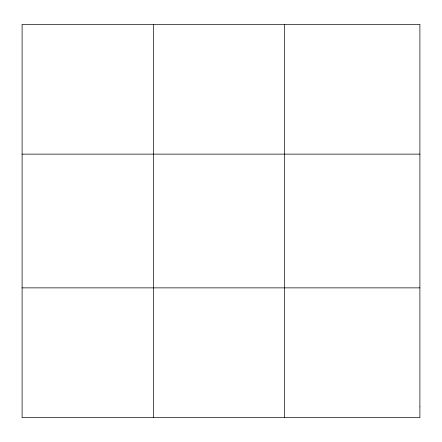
<?xml version="1.0" encoding="UTF-8"?>
<svg xmlns="http://www.w3.org/2000/svg" width="442" height="442" viewBox="0 0 442 442"><rect width="100%" height="100%" fill="white"/><g stroke="black" fill="none" stroke-linecap="round" stroke-linejoin="round"><path stroke-width="0.66" d="M153.374 24.327L153.374 417.673M284.648 24.327L284.648 417.673M22.1 154.131L419.9 154.131M22.1 287.869L419.9 287.869M419.9 406.855L419.9 417.673L22.1 417.673L22.1 24.327L419.9 24.327L419.9 406.855"/></g></svg>
